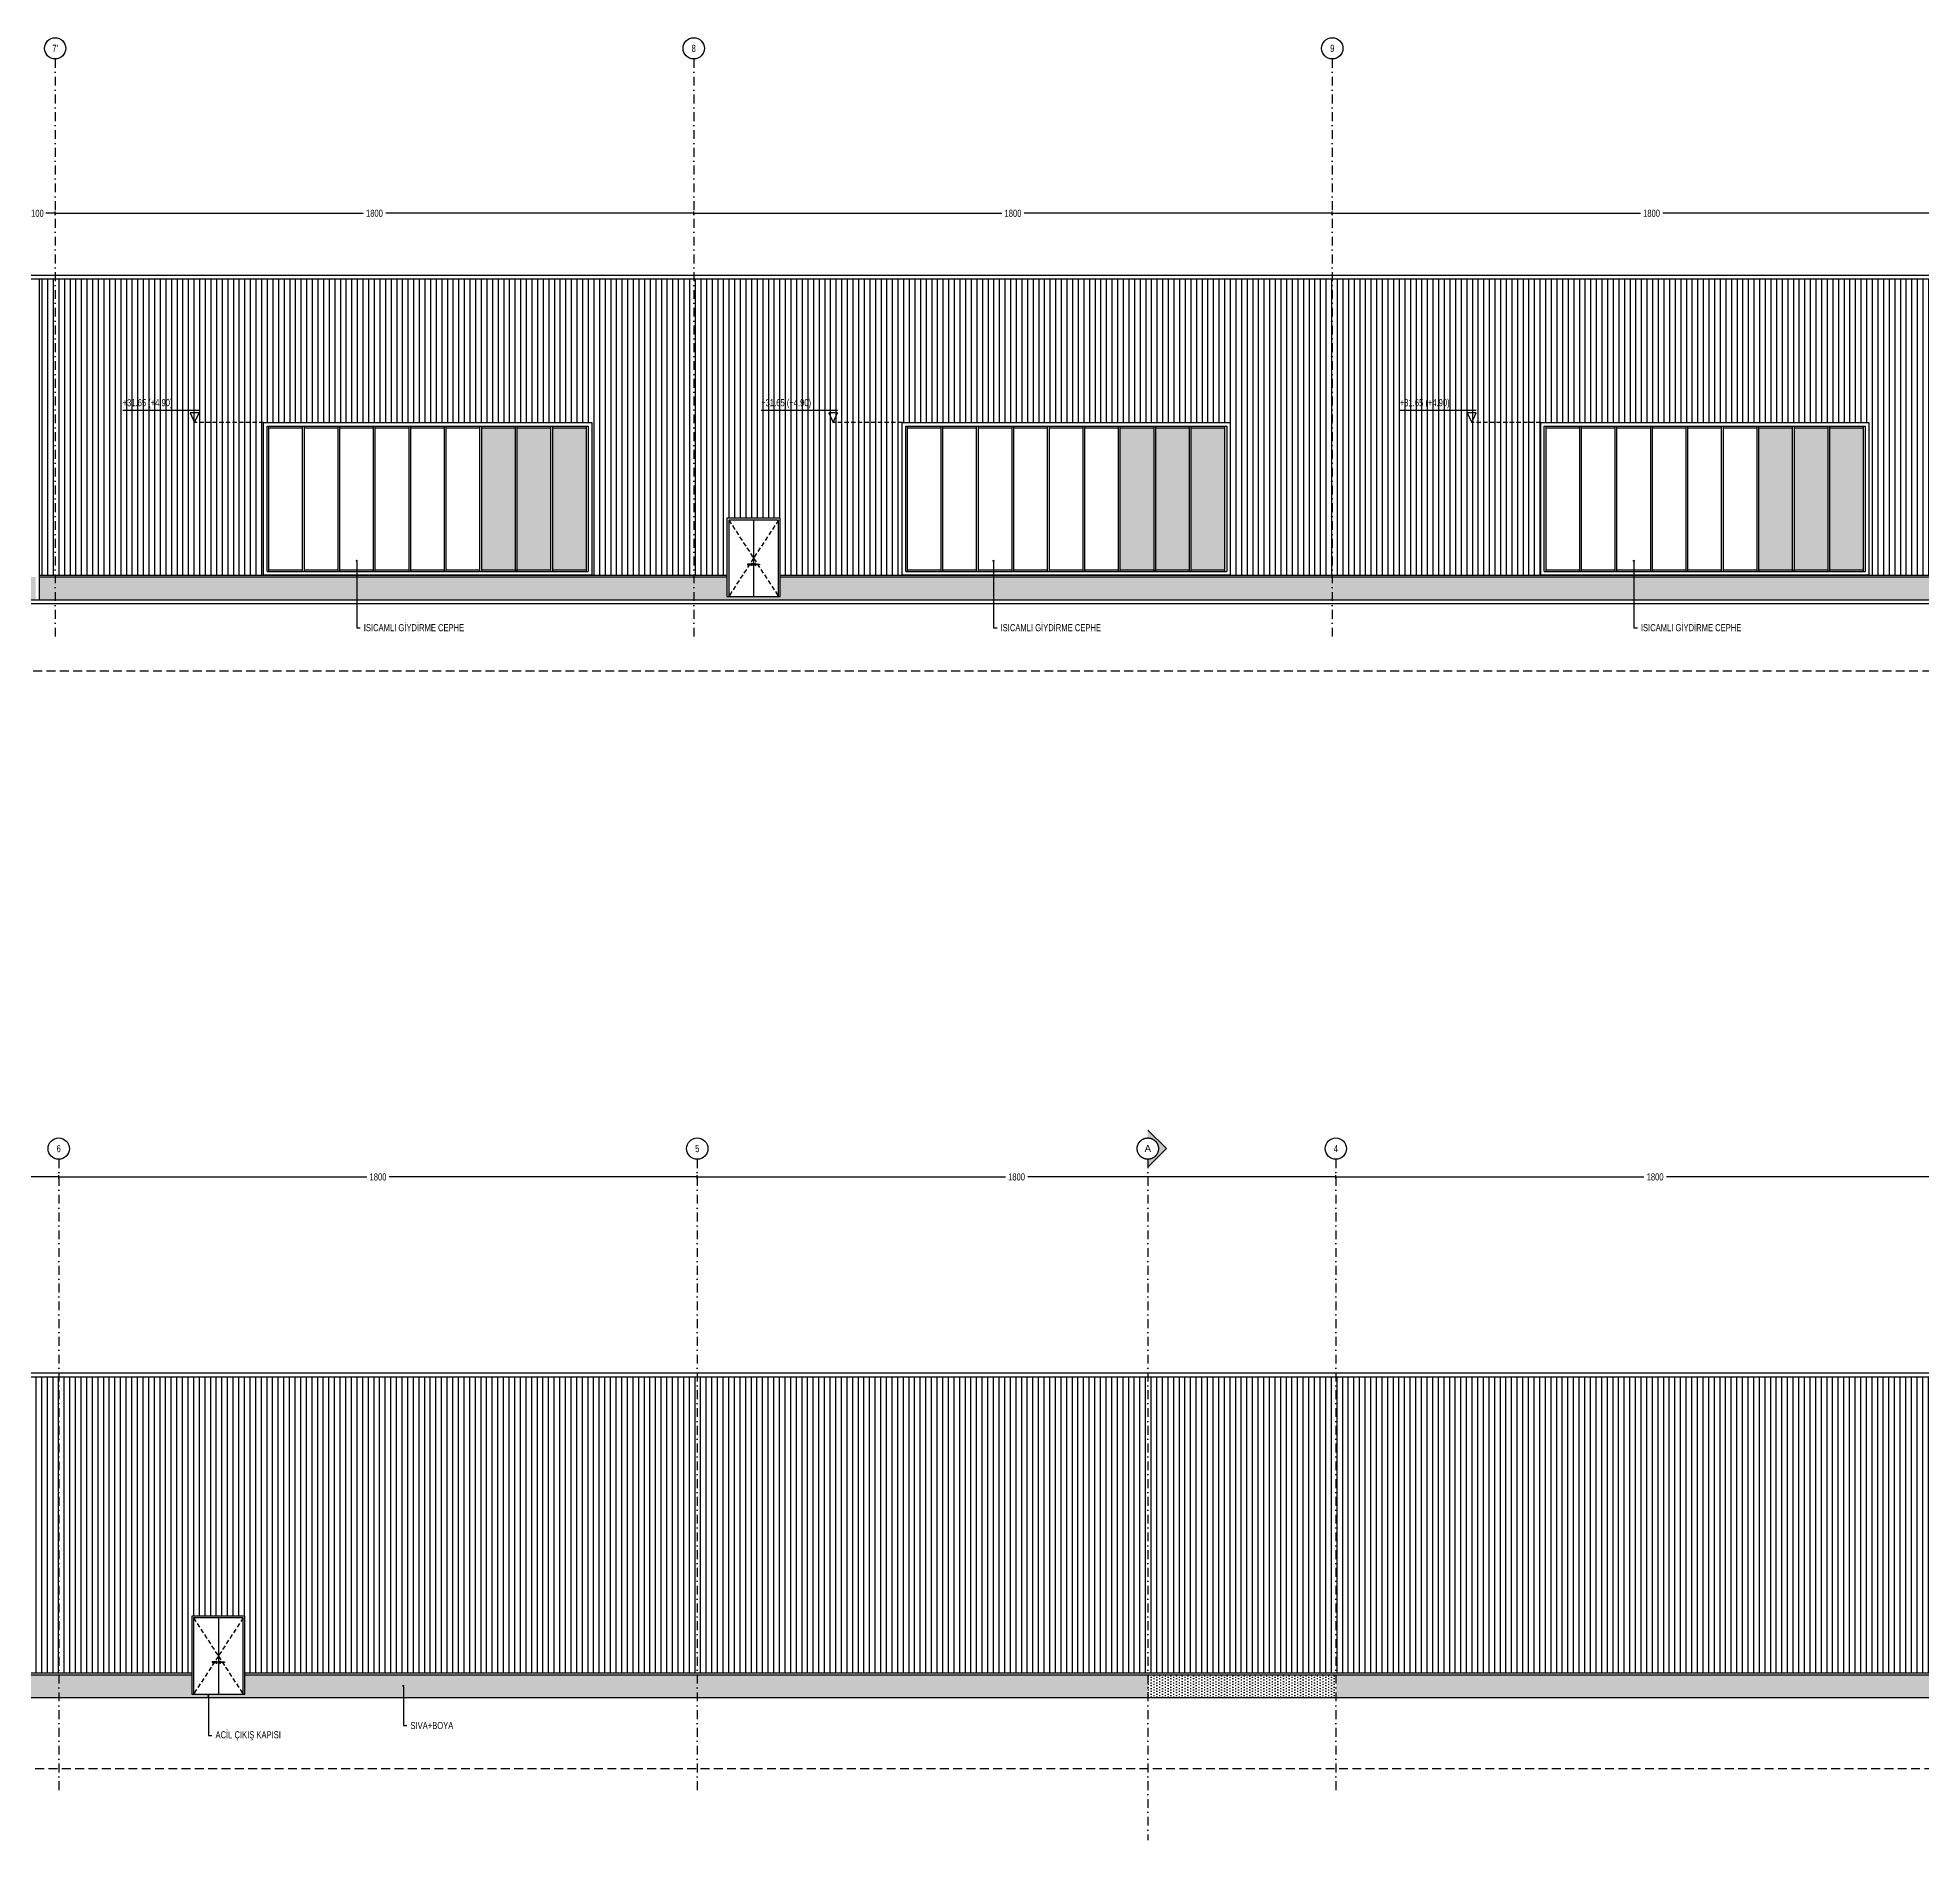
# Model space of a CAD drawing. Header units: centimetres. Extents: x 77182 to 116086, y 20619 to 33555.
# Drawn here: x 99028 to 104340, y 28473 to 33555 of the extents above; entities that cross this region are included whole.
import ezdxf
from ezdxf import colors
from ezdxf.entities.mleader import LeaderData, LeaderLine
from ezdxf.enums import TextEntityAlignment as Align
from ezdxf.math import Vec2, Vec3

# ---------------------------------------------------------------- set-up
doc = ezdxf.new("R2010")
doc.units = ezdxf.units.CM
doc.header["$LTSCALE"] = 100
doc.linetypes.add('DASHDOT2', pattern=[0.5, 0.25, -0.125, 0, -0.125])
doc.linetypes.add('HIDDEN2', pattern=[0.1875, 0.125, -0.0625])
for name, color, linetype in [('A-ANNO-DIMS', 187, 'Continuous'), ('A-ANNO-GRID', 155, 'DASHDOT2'), ('A-ELEV-01', 255, 'Continuous'), ('A-ELEV-03', 251, 'Continuous'), ('A-ELEV-04', 250, 'Continuous'), ('A-HATCH', 253, 'Continuous'), ('A-WALL-HTCH', 8, 'Continuous'), ('L-TOPO', 49, 'Continuous'), ('S-CONC', 5, 'Continuous')]:
    doc.layers.add(name, color=color, linetype=linetype)
doc.styles.add('Arial Normal', font='arial.ttf')
doc.styles.add('Fields_100', font='act_simplex.shx', dxfattribs={"width": 0.8, "height": 20})
doc.dimstyles.new('FIELDS_100', dxfattribs={"dimscale": 0, "dimtxt": 20, "dimasz": 5, "dimexe": 5, "dimexo": 5, "dimgap": 5, "dimtad": 0, "dimdec": 0, "dimzin": 0, "dimdsep": 46, "dimtxsty": 'Fields_100', "dimblk": 'DOT', "dimcen": 0.09, "dimclrt": 50, "dimadec": 0, "dimazin": 0, "dimtfac": 1, "dimtdec": 0, "dimtix": 1, "dimtofl": 0, "dimtmove": 1, "dimatfit": 3, "dimfxl": 5, "dimfxlon": 1, "dimtolj": 1, "dimtzin": 0, "dimarcsym": 0})
pattern_1 = [(0, (86442.1464, 96877.8117), (0, 2.74963066), [1.5875, -3.175]), (120, (86442.1464, 96877.8117), (-2.38125, -1.37481533), [1.5875, -3.175]), (60, (86443.734, 96877.8117), (-2.38125, 1.37481533), [1.5875, -3.175])]
pattern_2 = [(0, (88242.1464, 96877.8117), (0, 2.74963066), [1.5875, -3.175]), (120, (88242.1464, 96877.8117), (-2.38125, -1.37481533), [1.5875, -3.175]), (60, (88243.734, 96877.8117), (-2.38125, 1.37481533), [1.5875, -3.175])]
pattern_3 = [(0, (90042.1464, 96877.8117), (0, 2.74963066), [1.5875, -3.175]), (120, (90042.1464, 96877.8117), (-2.38125, -1.37481533), [1.5875, -3.175]), (60, (90043.734, 96877.8117), (-2.38125, 1.37481533), [1.5875, -3.175])]
pattern_4 = [(90, (183780.2214, 93782.8104), (-7.9375, 3.96875), [0, -7.9375])]

# ---------------------------------------------------------------- blocks, each defined once
blk = doc.blocks.new('_Dot')
at = {"color": 0, "linetype": 'ByBlock', "lineweight": -2}
blk.add_line((-0.5, 0), (-1, 0), dxfattribs=at)
at = {"color": 0, "linetype": 'ByBlock', "const_width": 0.5}
blk.add_lwpolyline([(-0.25, 0, 1), (0.25, 0, 1)], format="xyb", close=True, dxfattribs=at)
blk = doc.blocks.new('*D69')
at = {"layer": 'A-ANNO-DIMS', "color": 0, "lineweight": -2, "transparency": 16777216}
for p, q in [((99077.3, 33055.2), (99077.3, 33065.2)), ((99082.3, 33060.2), (99945.7, 33060.2)), ((100872.3, 33060.2), (100009, 33060.2)), ((100877.3, 33055.2), (100877.3, 33065.2))]:
    blk.add_line(p, q, dxfattribs=at)
at = {"layer": 'DEFPOINTS', "color": 0, "transparency": 16777216}
for p in [(100877.3, 33060.2), (99077.3, 32901.2), (100877.3, 32901.2)]:
    blk.add_point(p, dxfattribs=at)
at = {"layer": 'A-ANNO-DIMS', "color": 0, "lineweight": -2, "transparency": 16777216, "xscale": 5, "yscale": 5, "zscale": 5, "rotation": 180}
blk.add_blockref('_Dot', (99077.3, 33060.2), dxfattribs=at)
at = {"layer": 'A-ANNO-DIMS', "color": 0, "lineweight": -2, "transparency": 16777216, "xscale": 5, "yscale": 5, "zscale": 5}
blk.add_blockref('_Dot', (100877.3, 33060.2), dxfattribs=at)
at = {"layer": 'A-ANNO-DIMS', "color": 50, "transparency": 16777216, "insert": (99977.3, 33060.2), "char_height": 20, "attachment_point": 5, "style": 'Fields_100'}
blk.add_mtext('\\A1;1800', dxfattribs=at)
blk = doc.blocks.new('*D70')
at = {"layer": 'A-ANNO-DIMS', "color": 0, "lineweight": -2, "transparency": 16777216}
for p, q in [((100877.3, 33055.2), (100877.3, 33065.2)), ((100882.3, 33060.2), (101745.7, 33060.2)), ((102672.3, 33060.2), (101809, 33060.2)), ((102677.3, 33055.2), (102677.3, 33065.2))]:
    blk.add_line(p, q, dxfattribs=at)
at = {"layer": 'DEFPOINTS', "color": 0, "transparency": 16777216}
for p in [(102677.3, 33060.2), (100877.3, 32901.2), (102677.3, 32901.2)]:
    blk.add_point(p, dxfattribs=at)
at = {"layer": 'A-ANNO-DIMS', "color": 0, "lineweight": -2, "transparency": 16777216, "xscale": 5, "yscale": 5, "zscale": 5, "rotation": 180}
blk.add_blockref('_Dot', (100877.3, 33060.2), dxfattribs=at)
at = {"layer": 'A-ANNO-DIMS', "color": 0, "lineweight": -2, "transparency": 16777216, "xscale": 5, "yscale": 5, "zscale": 5}
blk.add_blockref('_Dot', (102677.3, 33060.2), dxfattribs=at)
at = {"layer": 'A-ANNO-DIMS', "color": 50, "transparency": 16777216, "insert": (101777.3, 33060.2), "char_height": 20, "attachment_point": 5, "style": 'Fields_100'}
blk.add_mtext('\\A1;1800', dxfattribs=at)
blk = doc.blocks.new('*D71')
at = {"layer": 'A-ANNO-DIMS', "color": 0, "lineweight": -2, "transparency": 16777216}
for p, q in [((102677.3, 33055.2), (102677.3, 33065.2)), ((102682.3, 33060.2), (103545.7, 33060.2)), ((104472.3, 33060.2), (103609, 33060.2)), ((104477.3, 33055.2), (104477.3, 33065.2))]:
    blk.add_line(p, q, dxfattribs=at)
at = {"layer": 'DEFPOINTS', "color": 0, "transparency": 16777216}
for p in [(104477.3, 33060.2), (102677.3, 32901.2), (104477.3, 32901.2)]:
    blk.add_point(p, dxfattribs=at)
at = {"layer": 'A-ANNO-DIMS', "color": 0, "lineweight": -2, "transparency": 16777216, "xscale": 5, "yscale": 5, "zscale": 5, "rotation": 180}
blk.add_blockref('_Dot', (102677.3, 33060.2), dxfattribs=at)
at = {"layer": 'A-ANNO-DIMS', "color": 0, "lineweight": -2, "transparency": 16777216, "xscale": 5, "yscale": 5, "zscale": 5}
blk.add_blockref('_Dot', (104477.3, 33060.2), dxfattribs=at)
at = {"layer": 'A-ANNO-DIMS', "color": 50, "transparency": 16777216, "insert": (103577.3, 33060.2), "char_height": 20, "attachment_point": 5, "style": 'Fields_100'}
blk.add_mtext('\\A1;1800', dxfattribs=at)
blk = doc.blocks.new('*D74')
at = {"layer": 'A-ANNO-DIMS', "color": 0, "lineweight": -2, "transparency": 16777216}
for p, q in [((98977.3, 33055.2), (98977.3, 33065.2)), ((98982.3, 33060.2), (99003.3, 33060.2)), ((99072.3, 33060.2), (99051.4, 33060.2)), ((99077.3, 33055.2), (99077.3, 33065.2))]:
    blk.add_line(p, q, dxfattribs=at)
at = {"layer": 'DEFPOINTS', "color": 0, "transparency": 16777216}
for p in [(99077.3, 33060.2), (98977.3, 32901.2), (99077.3, 32901.2)]:
    blk.add_point(p, dxfattribs=at)
at = {"layer": 'A-ANNO-DIMS', "color": 0, "lineweight": -2, "transparency": 16777216, "xscale": 5, "yscale": 5, "zscale": 5, "rotation": 180}
blk.add_blockref('_Dot', (98977.3, 33060.2), dxfattribs=at)
at = {"layer": 'A-ANNO-DIMS', "color": 0, "lineweight": -2, "transparency": 16777216, "xscale": 5, "yscale": 5, "zscale": 5}
blk.add_blockref('_Dot', (99077.3, 33060.2), dxfattribs=at)
at = {"layer": 'A-ANNO-DIMS', "color": 50, "transparency": 16777216, "insert": (99027.3, 33060.2), "char_height": 20, "attachment_point": 5, "style": 'Fields_100'}
blk.add_mtext('\\A1;100', dxfattribs=at)
blk = doc.blocks.new('*D56')
at = {"layer": 'A-ANNO-DIMS', "color": 0, "lineweight": -2, "transparency": 16777216}
for p, q in [((102687.3, 30338.5), (102687.3, 30348.5)), ((102692.3, 30343.5), (103555.7, 30343.5)), ((104482.3, 30343.5), (103619, 30343.5)), ((104487.3, 30338.5), (104487.3, 30348.5))]:
    blk.add_line(p, q, dxfattribs=at)
at = {"layer": 'DEFPOINTS', "color": 0, "transparency": 16777216}
for p in [(102687.3, 30343.5), (102687.3, 29498.5), (104487.3, 29498.5)]:
    blk.add_point(p, dxfattribs=at)
at = {"layer": 'A-ANNO-DIMS', "color": 0, "lineweight": -2, "transparency": 16777216, "xscale": 5, "yscale": 5, "zscale": 5, "rotation": 180}
blk.add_blockref('_Dot', (102687.3, 30343.5), dxfattribs=at)
at = {"layer": 'A-ANNO-DIMS', "color": 0, "lineweight": -2, "transparency": 16777216, "xscale": 5, "yscale": 5, "zscale": 5}
blk.add_blockref('_Dot', (104487.3, 30343.5), dxfattribs=at)
at = {"layer": 'A-ANNO-DIMS', "color": 50, "transparency": 16777216, "insert": (103587.3, 30343.5), "char_height": 20, "attachment_point": 5, "style": 'Fields_100'}
blk.add_mtext('\\A1;1800', dxfattribs=at)
blk = doc.blocks.new('*D57')
at = {"layer": 'A-ANNO-DIMS', "color": 0, "lineweight": -2, "transparency": 16777216}
for p, q in [((100887.3, 30338.5), (100887.3, 30348.5)), ((100892.3, 30343.5), (101755.7, 30343.5)), ((102682.3, 30343.5), (101819, 30343.5)), ((102687.3, 30338.5), (102687.3, 30348.5))]:
    blk.add_line(p, q, dxfattribs=at)
at = {"layer": 'DEFPOINTS', "color": 0, "transparency": 16777216}
for p in [(100887.3, 30343.5), (100887.3, 29498.5), (102687.3, 29498.5)]:
    blk.add_point(p, dxfattribs=at)
at = {"layer": 'A-ANNO-DIMS', "color": 0, "lineweight": -2, "transparency": 16777216, "xscale": 5, "yscale": 5, "zscale": 5, "rotation": 180}
blk.add_blockref('_Dot', (100887.3, 30343.5), dxfattribs=at)
at = {"layer": 'A-ANNO-DIMS', "color": 0, "lineweight": -2, "transparency": 16777216, "xscale": 5, "yscale": 5, "zscale": 5}
blk.add_blockref('_Dot', (102687.3, 30343.5), dxfattribs=at)
at = {"layer": 'A-ANNO-DIMS', "color": 50, "transparency": 16777216, "insert": (101787.3, 30343.5), "char_height": 20, "attachment_point": 5, "style": 'Fields_100'}
blk.add_mtext('\\A1;1800', dxfattribs=at)
blk = doc.blocks.new('*D58')
at = {"layer": 'A-ANNO-DIMS', "color": 0, "lineweight": -2, "transparency": 16777216}
for p, q in [((99087.3, 30338.5), (99087.3, 30348.5)), ((99092.3, 30343.5), (99955.7, 30343.5)), ((100882.3, 30343.5), (100019, 30343.5)), ((100887.3, 30338.5), (100887.3, 30348.5))]:
    blk.add_line(p, q, dxfattribs=at)
at = {"layer": 'DEFPOINTS', "color": 0, "transparency": 16777216}
for p in [(99087.3, 30343.5), (99087.3, 29498.5), (100887.3, 29498.5)]:
    blk.add_point(p, dxfattribs=at)
at = {"layer": 'A-ANNO-DIMS', "color": 0, "lineweight": -2, "transparency": 16777216, "xscale": 5, "yscale": 5, "zscale": 5, "rotation": 180}
blk.add_blockref('_Dot', (99087.3, 30343.5), dxfattribs=at)
at = {"layer": 'A-ANNO-DIMS', "color": 0, "lineweight": -2, "transparency": 16777216, "xscale": 5, "yscale": 5, "zscale": 5}
blk.add_blockref('_Dot', (100887.3, 30343.5), dxfattribs=at)
at = {"layer": 'A-ANNO-DIMS', "color": 50, "transparency": 16777216, "insert": (99987.3, 30343.5), "char_height": 20, "attachment_point": 5, "style": 'Fields_100'}
blk.add_mtext('\\A1;1800', dxfattribs=at)
blk = doc.blocks.new('*D59')
at = {"layer": 'A-ANNO-DIMS', "color": 0, "lineweight": -2, "transparency": 16777216}
for p, q in [((97387.3, 30338.5), (97387.3, 30348.5)), ((97392.3, 30343.5), (98205.7, 30343.5)), ((99082.3, 30343.5), (98269, 30343.5)), ((99087.3, 30338.5), (99087.3, 30348.5))]:
    blk.add_line(p, q, dxfattribs=at)
at = {"layer": 'DEFPOINTS', "color": 0, "transparency": 16777216}
for p in [(97387.3, 30343.5), (97387.3, 29498.5), (99087.3, 29498.5)]:
    blk.add_point(p, dxfattribs=at)
at = {"layer": 'A-ANNO-DIMS', "color": 0, "lineweight": -2, "transparency": 16777216, "xscale": 5, "yscale": 5, "zscale": 5, "rotation": 180}
blk.add_blockref('_Dot', (97387.3, 30343.5), dxfattribs=at)
at = {"layer": 'A-ANNO-DIMS', "color": 0, "lineweight": -2, "transparency": 16777216, "xscale": 5, "yscale": 5, "zscale": 5}
blk.add_blockref('_Dot', (99087.3, 30343.5), dxfattribs=at)
at = {"layer": 'A-ANNO-DIMS', "color": 50, "transparency": 16777216, "insert": (98237.3, 30343.5), "char_height": 20, "attachment_point": 5, "style": 'Fields_100'}
blk.add_mtext('\\A1;1700', dxfattribs=at)

msp = doc.modelspace()

# ---------------------------------------------------------------- hatches: boundary and pattern name
at = {"layer": 'A-ANNO-GRID', "linetype": 'Continuous', "ltscale": 10}
msp.add_hatch(color=256, dxfattribs=at).paths.add_polyline_path([(102209.6, 30423.5), (102157.3, 30475.8), (102157.3, 30453.5), (102158.4, 30453.5), (102159.4, 30453.4), (102160.4, 30453.3), (102161.5, 30453.2), (102162.5, 30453.1), (102163.5, 30452.9), (102164.5, 30452.6), (102165.5, 30452.4), (102166.5, 30452.1), (102167.5, 30451.7), (102168.5, 30451.4), (102169.4, 30451), (102170.3, 30450.5), (102171.3, 30450.1), (102172.2, 30449.6), (102173.1, 30449), (102173.9, 30448.5), (102174.8, 30447.9), (102175.6, 30447.3), (102176.4, 30446.6), (102177.2, 30446), (102178, 30445.3), (102178.7, 30444.5), (102179.4, 30443.8), (102180.1, 30443), (102180.8, 30442.2), (102181.4, 30441.4), (102182, 30440.5), (102182.6, 30439.7), (102183.1, 30438.8), (102183.7, 30437.9), (102184.1, 30437), (102184.6, 30436), (102185, 30435.1), (102185.4, 30434.1), (102185.7, 30433.2), (102186.1, 30432.2), (102186.3, 30431.2), (102186.6, 30430.2), (102186.8, 30429.2), (102187, 30428.1), (102187.1, 30427.1), (102187.2, 30426.1), (102187.3, 30425), (102187.3, 30424), (102187.3, 30423), (102187.3, 30421.9), (102187.2, 30420.9), (102187.1, 30419.9), (102187, 30418.9), (102186.8, 30417.8), (102186.6, 30416.8), (102186.3, 30415.8), (102186.1, 30414.8), (102185.7, 30413.8), (102185.4, 30412.9), (102185, 30411.9), (102184.6, 30410.9), (102184.1, 30410), (102183.7, 30409.1), (102183.1, 30408.2), (102182.6, 30407.3), (102182, 30406.5), (102181.4, 30405.6), (102180.8, 30404.8), (102180.1, 30404), (102179.4, 30403.2), (102178.7, 30402.5), (102178, 30401.7), (102177.2, 30401), (102176.4, 30400.4), (102175.6, 30399.7), (102174.8, 30399.1), (102173.9, 30398.5), (102173.1, 30398), (102172.2, 30397.4), (102171.3, 30396.9), (102170.3, 30396.5), (102169.4, 30396), (102168.5, 30395.6), (102167.5, 30395.3), (102166.5, 30394.9), (102165.5, 30394.6), (102164.5, 30394.4), (102163.5, 30394.1), (102162.5, 30393.9), (102161.5, 30393.8), (102160.4, 30393.7), (102159.4, 30393.6), (102158.4, 30393.5), (102157.3, 30393.5), (102157.3, 30371.2)], flags=0)
at = {"layer": 'A-HATCH'}
h = msp.add_hatch(dxfattribs=at)
h.set_pattern_fill('LINE', color=256, scale=5, angle=90)
h.set_pattern_definition([(90, (84642.146, 96877.812), (-15.875, 1e-15), [])])
h.paths.add_polyline_path([(108112.3, 32875.4), (99032.3, 32875.4), (99032.3, 32040.4), (99664.8, 32040.4), (99664.8, 32470.4), (100589.8, 32470.4), (100589.8, 32040.4), (100971.1, 32040.4), (100971.1, 32200.4), (101121.1, 32200.4), (101121.1, 32040.4), (101464.8, 32040.4), (101464.8, 32470.4), (102389.8, 32470.4), (102389.8, 32040.4), (103264.8, 32040.4), (103264.8, 32470.4), (104189.8, 32470.4), (104189.8, 32040.4), (105064.8, 32040.4), (105064.8, 32470.4), (105989.8, 32470.4), (105989.8, 32040.4), (106864.8, 32040.4), (106864.8, 32470.4), (107789.8, 32470.4), (107789.8, 32040.4), (108112.3, 32040.4)])
h = msp.add_hatch(dxfattribs=at)
h.set_pattern_fill('DOTS', color=256, scale=5, angle=90)
h.set_pattern_definition([(90, (84642.146, 96877.812), (-7.9375, 3.96875), [0, -7.9375])])
h.paths.add_polyline_path([(99022.3, 32035.4), (97284.8, 32035.4), (97284.8, 31980.4), (97284.8, 31970.4), (99022.3, 31970.4)])
h.paths.add_polyline_path([(100971.1, 32035.4), (99032.3, 32035.4), (99032.3, 31970.4), (108127.3, 31970.4), (108127.3, 32035.4), (101121.1, 32035.4), (101121.1, 31980.4), (100971.1, 31980.4)])
h = msp.add_hatch(dxfattribs=at)
h.set_pattern_fill('LINE', color=256, scale=5, angle=90)
h.set_pattern_definition([(90, (183780.221, 93782.81), (-15.875, 1e-15), [])])
h.paths.add_polyline_path([(106332.3, 28945.4), (106332.3, 29780.4), (97342.3, 29780.4), (97342.3, 28945.4), (99462.3, 28945.4), (99462.3, 29105.4), (99612.3, 29105.4), (99612.3, 28945.4), (105162.3, 28945.4), (105162.3, 29105.4), (105312.3, 29105.4), (105312.3, 28945.4)])
h.paths.add_polyline_path([(106347.3, 29780.4), (106347.3, 28945.4), (107337.3, 28945.4), (107337.3, 29105.4), (107487.3, 29105.4), (107487.3, 28945.4), (108117.3, 28945.4), (108117.3, 29780.4)])
h.paths.add_polyline_path([(93082.3, 29490.4), (93082.3, 28945.4), (95862.3, 28945.4), (95862.3, 29105.4), (96012.3, 29105.4), (96012.3, 28945.4), (97332.3, 28945.4), (97332.3, 29780.4), (88252.3, 29780.4), (88252.3, 28945.4), (92112.3, 28945.4), (92112.3, 29105.4), (92262.3, 29105.4), (92262.3, 28945.4), (92492.3, 28945.4), (92492.3, 29490.4)])
h = msp.add_hatch(dxfattribs=at)
h.set_pattern_fill('DOTS', color=256, scale=5, angle=90)
h.set_pattern_definition(pattern_4)
h.paths.add_polyline_path([(99087.3, 28940.4), (97387.3, 28940.4), (97387.3, 28875.4), (98533.2, 28875.4), (98520.7, 28892.9), (98545.7, 28892.9), (98533.2, 28875.4), (99087.3, 28875.4)])
h = msp.add_hatch(dxfattribs=at)
h.set_pattern_fill('DOTS', color=256, scale=5, angle=90)
h.set_pattern_definition(pattern_4)
h.paths.add_polyline_path([(99462.3, 28940.4), (99087.3, 28940.4), (99087.3, 28875.4), (100887.3, 28875.4), (100887.3, 28940.4), (99612.3, 28940.4), (99612.3, 28885.4), (99462.3, 28885.4)])
h = msp.add_hatch(dxfattribs=at)
h.set_pattern_fill('DOTS', color=256, scale=5, angle=90)
h.set_pattern_definition(pattern_4)
h.paths.add_polyline_path([(102157.3, 28940.4), (100887.3, 28940.4), (100887.3, 28875.4), (102157.3, 28875.4)])
h = msp.add_hatch(dxfattribs=at)
h.set_pattern_fill('DOTS', color=256, scale=5, angle=90)
h.set_pattern_definition(pattern_4)
h.paths.add_polyline_path([(102687.3, 28940.4), (102157.3, 28940.4), (102157.3, 28875.4), (102687.3, 28875.4)])
h = msp.add_hatch(dxfattribs=at)
h.set_pattern_fill('DOTS', color=256, scale=5, angle=90)
h.set_pattern_definition(pattern_4)
h.paths.add_polyline_path([(104487.3, 28940.4), (102687.3, 28940.4), (102687.3, 28875.4), (104487.3, 28875.4)])
at = {"layer": 'A-WALL-HTCH'}
h = msp.add_hatch(dxfattribs=at)
h.set_pattern_fill('HEX', color=256, scale=0.5)
h.set_pattern_definition(pattern_1)
h.paths.add_polyline_path([(100374.8, 32455.4), (100279.8, 32455.4), (100279.8, 32055.4), (100374.8, 32055.4)])
h = msp.add_hatch(dxfattribs=at)
h.set_pattern_fill('HEX', color=256, scale=0.5)
h.set_pattern_definition(pattern_1)
h.paths.add_polyline_path([(100474.8, 32455.4), (100379.8, 32455.4), (100379.8, 32055.4), (100474.8, 32055.4)])
h.paths.add_polyline_path([(100574.8, 32455.4), (100479.8, 32455.4), (100479.8, 32055.4), (100574.8, 32055.4)])
h = msp.add_hatch(dxfattribs=at)
h.set_pattern_fill('HEX', color=256, scale=0.5)
h.set_pattern_definition(pattern_2)
h.paths.add_polyline_path([(102174.8, 32455.4), (102079.8, 32455.4), (102079.8, 32055.4), (102174.8, 32055.4)])
h = msp.add_hatch(dxfattribs=at)
h.set_pattern_fill('HEX', color=256, scale=0.5)
h.set_pattern_definition(pattern_2)
h.paths.add_polyline_path([(102274.8, 32455.4), (102179.8, 32455.4), (102179.8, 32055.4), (102274.8, 32055.4)])
h.paths.add_polyline_path([(102374.8, 32455.4), (102279.8, 32455.4), (102279.8, 32055.4), (102374.8, 32055.4)])
h = msp.add_hatch(dxfattribs=at)
h.set_pattern_fill('HEX', color=256, scale=0.5)
h.set_pattern_definition(pattern_3)
h.paths.add_polyline_path([(103974.8, 32455.4), (103879.8, 32455.4), (103879.8, 32055.4), (103974.8, 32055.4)])
h = msp.add_hatch(dxfattribs=at)
h.set_pattern_fill('HEX', color=256, scale=0.5)
h.set_pattern_definition(pattern_3)
h.paths.add_polyline_path([(104074.8, 32455.4), (103979.8, 32455.4), (103979.8, 32055.4), (104074.8, 32055.4)])
h.paths.add_polyline_path([(104174.8, 32455.4), (104079.8, 32455.4), (104079.8, 32055.4), (104174.8, 32055.4)])

# ---------------------------------------------------------------- linework, layer by layer
at = {"layer": 'A-ANNO-DIMS', "linetype": 'HIDDEN2'}
for p, q in [((99664.8, 32470.4), (99470.3, 32470.4)), ((101464.8, 32470.4), (101270.3, 32470.4)), ((103264.8, 32470.4), (103070.3, 32470.4))]:
    msp.add_line(p, q, dxfattribs=at)
at = {"layer": 'A-ANNO-DIMS'}
msp.add_lwpolyline([(99267.7, 32505.4), (99482.8, 32505.4)], dxfattribs=at)
msp.add_lwpolyline([(99470.3, 32470.4), (99482.8, 32497.9), (99457.8, 32497.9)], close=True, dxfattribs=at)
at = {"layer": 'A-ANNO-DIMS', "elevation": 0}
for points in [[(101067.7, 32505.4), (101282.8, 32505.4)], [(102867.7, 32505.4), (103082.8, 32505.4)]]:
    msp.add_lwpolyline(points, dxfattribs=at)
for points in [[(101270.3, 32470.4), (101282.8, 32497.9), (101257.8, 32497.9)], [(103070.3, 32470.4), (103082.8, 32497.9), (103057.8, 32497.9)]]:
    msp.add_lwpolyline(points, close=True, dxfattribs=at)
at = {"layer": 'A-ANNO-GRID'}
for p, q in [((99077.3, 33495.3), (99077.3, 31860.4)), ((100877.3, 33495.3), (100877.3, 31860.4)), ((102677.3, 33495.3), (102677.3, 31860.4))]:
    msp.add_line(p, q, dxfattribs=at)
at = {"layer": 'A-ANNO-GRID', "linetype": 'Continuous', "ltscale": 10}
msp.add_lwpolyline([(102127.3, 30423.5), (102127.3, 30424.2), (102127.4, 30424.8), (102127.4, 30425.5), (102127.5, 30426.2), (102127.5, 30426.9), (102127.6, 30427.6), (102127.7, 30428.3), (102127.8, 30429), (102128, 30429.7), (102128.1, 30430.4), (102128.3, 30431.1), (102128.5, 30431.8), (102128.7, 30432.5), (102128.9, 30433.1), (102129.2, 30433.8), (102129.4, 30434.5), (102129.7, 30435.2), (102130, 30435.9), (102130.3, 30436.6), (102130.7, 30437.3), (102131, 30437.9), (102131.4, 30438.6), (102131.8, 30439.3), (102132.2, 30439.9), (102132.7, 30440.6), (102133.1, 30441.2), (102133.6, 30441.8), (102134, 30442.4), (102134.5, 30443), (102135.1, 30443.6), (102135.6, 30444.2), (102136.1, 30444.7), (102136.7, 30445.3), (102137.2, 30445.8), (102137.8, 30446.3), (102138.4, 30446.8), (102139, 30447.3), (102139.6, 30447.7), (102140.3, 30448.2), (102140.9, 30448.6), (102141.6, 30449), (102142.2, 30449.4), (102142.9, 30449.8), (102143.6, 30450.1), (102144.2, 30450.5), (102144.9, 30450.8), (102145.6, 30451.1), (102146.3, 30451.4), (102147, 30451.7), (102147.7, 30451.9), (102148.4, 30452.1), (102149.1, 30452.3), (102149.8, 30452.5), (102150.5, 30452.7), (102151.2, 30452.9), (102151.9, 30453), (102152.6, 30453.1), (102153.3, 30453.2), (102154, 30453.3), (102154.6, 30453.4), (102155.3, 30453.4), (102156, 30453.5), (102156.7, 30453.5), (102157.3, 30453.5), (102158, 30453.5), (102158.7, 30453.5), (102159.3, 30453.4), (102160, 30453.4), (102160.7, 30453.3), (102161.4, 30453.2), (102162.1, 30453.1), (102162.8, 30453), (102163.5, 30452.9), (102164.2, 30452.7), (102164.9, 30452.5), (102165.6, 30452.3), (102166.3, 30452.1), (102167, 30451.9), (102167.7, 30451.7), (102168.4, 30451.4), (102169.1, 30451.1), (102169.8, 30450.8), (102170.4, 30450.5), (102171.1, 30450.1), (102171.8, 30449.8), (102172.4, 30449.4), (102173.1, 30449), (102173.7, 30448.6), (102174.4, 30448.2), (102175, 30447.7), (102175.6, 30447.3), (102176.2, 30446.8), (102176.8, 30446.3), (102177.4, 30445.8), (102178, 30445.3), (102178.5, 30444.7), (102179.1, 30444.2), (102179.6, 30443.6), (102180.1, 30443), (102180.6, 30442.4), (102181.1, 30441.8), (102181.6, 30441.2), (102182, 30440.6), (102182.4, 30439.9), (102182.9, 30439.3), (102183.2, 30438.6), (102183.6, 30437.9), (102184, 30437.3), (102184.3, 30436.6), (102184.6, 30435.9), (102184.9, 30435.2), (102185.2, 30434.5), (102185.5, 30433.8), (102185.7, 30433.1), (102186, 30432.5), (102186.2, 30431.8), (102186.4, 30431.1), (102186.5, 30430.4), (102186.7, 30429.7), (102186.8, 30429), (102187, 30428.3), (102187.1, 30427.6), (102187.1, 30426.9), (102187.2, 30426.2), (102187.3, 30425.5), (102187.3, 30424.8), (102187.3, 30424.2), (102187.3, 30423.5), (102187.3, 30422.8), (102187.3, 30422.2), (102187.3, 30421.5), (102187.2, 30420.8), (102187.1, 30420.1), (102187.1, 30419.4), (102187, 30418.7), (102186.8, 30418), (102186.7, 30417.3), (102186.5, 30416.6), (102186.4, 30415.9), (102186.2, 30415.2), (102186, 30414.5), (102185.7, 30413.8), (102185.5, 30413.1), (102185.2, 30412.5), (102184.9, 30411.8), (102184.6, 30411.1), (102184.3, 30410.4), (102184, 30409.7), (102183.6, 30409), (102183.2, 30408.4), (102182.9, 30407.7), (102182.4, 30407.1), (102182, 30406.4), (102181.6, 30405.8), (102181.1, 30405.2), (102180.6, 30404.6), (102180.1, 30404), (102179.6, 30403.4), (102179.1, 30402.8), (102178.5, 30402.3), (102178, 30401.7), (102177.4, 30401.2), (102176.8, 30400.7), (102176.2, 30400.2), (102175.6, 30399.7), (102175, 30399.3), (102174.4, 30398.8), (102173.7, 30398.4), (102173.1, 30398), (102172.4, 30397.6), (102171.8, 30397.2), (102171.1, 30396.8), (102170.4, 30396.5), (102169.8, 30396.2), (102169.1, 30395.9), (102168.4, 30395.6), (102167.7, 30395.3), (102167, 30395.1), (102166.3, 30394.9), (102165.6, 30394.7), (102164.9, 30394.5), (102164.2, 30394.3), (102163.5, 30394.1), (102162.8, 30394), (102162.1, 30393.9), (102161.4, 30393.8), (102160.7, 30393.7), (102160, 30393.6), (102159.3, 30393.6), (102158.7, 30393.5), (102158, 30393.5), (102157.3, 30393.5), (102156.7, 30393.5), (102156, 30393.5), (102155.3, 30393.6), (102154.6, 30393.6), (102154, 30393.7), (102153.3, 30393.8), (102152.6, 30393.9), (102151.9, 30394), (102151.2, 30394.1), (102150.5, 30394.3), (102149.8, 30394.5), (102149.1, 30394.7), (102148.4, 30394.9), (102147.7, 30395.1), (102147, 30395.3), (102146.3, 30395.6), (102145.6, 30395.9), (102144.9, 30396.2), (102144.2, 30396.5), (102143.6, 30396.8), (102142.9, 30397.2), (102142.2, 30397.6), (102141.6, 30398), (102140.9, 30398.4), (102140.3, 30398.8), (102139.6, 30399.3), (102139, 30399.7), (102138.4, 30400.2), (102137.8, 30400.7), (102137.2, 30401.2), (102136.7, 30401.7), (102136.1, 30402.3), (102135.6, 30402.8), (102135.1, 30403.4), (102134.5, 30404), (102134, 30404.6), (102133.6, 30405.2), (102133.1, 30405.8), (102132.7, 30406.4), (102132.2, 30407.1), (102131.8, 30407.7), (102131.4, 30408.4), (102131, 30409), (102130.7, 30409.7), (102130.3, 30410.4), (102130, 30411.1), (102129.7, 30411.8), (102129.4, 30412.5), (102129.2, 30413.1), (102128.9, 30413.8), (102128.7, 30414.5), (102128.5, 30415.2), (102128.3, 30415.9), (102128.1, 30416.6), (102128, 30417.3), (102127.8, 30418), (102127.7, 30418.7), (102127.6, 30419.4), (102127.5, 30420.1), (102127.5, 30420.8), (102127.4, 30421.5), (102127.4, 30422.2), (102127.3, 30422.8)], close=True, dxfattribs=at)
for points in [[(102209.6, 30423.5), (102157.3, 30475.8)], [(102209.6, 30423.5), (102157.3, 30371.2)]]:
    msp.add_lwpolyline(points, dxfattribs=at)
at = {"layer": 'A-ANNO-GRID'}
for points in [[(99087.3, 30393.5), (99087.3, 28610.4)], [(100887.3, 30393.5), (100887.3, 28610.4)], [(102157.3, 30393.5), (102157.3, 28473.5)], [(102687.3, 30393.5), (102687.3, 28610.4)]]:
    msp.add_lwpolyline(points, dxfattribs=at)
at = {"layer": 'A-ANNO-GRID', "linetype": 'Continuous', "ltscale": 10}
for centre in [(99077.3, 33525.3), (100877.3, 33525.3), (102677.3, 33525.3), (99087.3, 30423.5), (100887.3, 30423.5), (102687.3, 30423.5)]:
    msp.add_circle(centre, 30, dxfattribs=at)
at = {"layer": 'A-ELEV-01'}
for p, q in [((99032.3, 32875.4), (99032.3, 31970.4)), ((99032.3, 32040.4), (100971.1, 32040.4)), ((99032.3, 32035.4), (100971.1, 32035.4)), ((101121.1, 32040.4), (108141.3, 32040.4)), ((101121.1, 32035.4), (108141.3, 32035.4)), ((100971.1, 31980.4), (101121.1, 31980.4)), ((97342.3, 28945.4), (99462.3, 28945.4)), ((97342.3, 28940.4), (99462.3, 28940.4)), ((99612.3, 28945.4), (105162.3, 28945.4)), ((99612.3, 28940.4), (105162.3, 28940.4)), ((99462.3, 28885.4), (99612.3, 28885.4))]:
    msp.add_line(p, q, dxfattribs=at)
for points in [[(88218.3, 32885.4), (108141.3, 32885.4)], [(88218.3, 32875.4), (108141.3, 32875.4)], [(101121.1, 31980.4), (101121.1, 32200.4), (100971.1, 32200.4), (100971.1, 31980.4)], [(101116.1, 31980.4), (101116.1, 32195.4), (100976.1, 32195.4), (100976.1, 31980.4)], [(101046.1, 32195.4), (101046.1, 31980.4)], [(97284.8, 31970.4), (108322.3, 31970.4), (108322.3, 31960.4)], [(88223, 29790.4), (88223, 29780.4), (108153.7, 29780.4), (108153.7, 29790.4), (88223, 29790.4)], [(99612.3, 28885.4), (99612.3, 29105.4), (99462.3, 29105.4), (99462.3, 28885.4)], [(99607.3, 28885.4), (99607.3, 29100.4), (99467.3, 29100.4), (99467.3, 28885.4)], [(99537.3, 29100.4), (99537.3, 28885.4)]]:
    msp.add_lwpolyline(points, dxfattribs=at)
msp.add_lwpolyline([(99664.8, 32470.4), (100589.8, 32470.4), (100589.8, 32040.4), (99664.8, 32040.4)], close=True, dxfattribs=at)
at = {"layer": 'A-ELEV-01', "elevation": 0}
for points in [[(101464.8, 32470.4), (102389.8, 32470.4), (102389.8, 32040.4), (101464.8, 32040.4)], [(103264.8, 32470.4), (104189.8, 32470.4), (104189.8, 32040.4), (103264.8, 32040.4)]]:
    msp.add_lwpolyline(points, close=True, dxfattribs=at)
at = {"layer": 'A-ELEV-01'}
for points in [[(101041.1, 32069.4, 1), (101041.1, 32071.4), (101029.1, 32071.4), (101029.1, 32069.4)], [(101051.1, 32069.4, -1), (101051.1, 32071.4), (101063.1, 32071.4), (101063.1, 32069.4)], [(99532.3, 28974.4, 1), (99532.3, 28976.4), (99520.3, 28976.4), (99520.3, 28974.4)], [(99542.3, 28974.4, -1), (99542.3, 28976.4), (99554.3, 28976.4), (99554.3, 28974.4)]]:
    msp.add_lwpolyline(points, format="xyb", close=True, dxfattribs=at)
for centre, start, end in [((101041.1, 32070.4), 203.5782, 156.4218), ((101051.1, 32070.4), 23.5782, 336.4218), ((99532.3, 28975.4), 203.5782, 156.4218), ((99542.3, 28975.4), 23.5782, 336.4218)]:
    msp.add_arc(centre, 2.5, start, end, dxfattribs=at)
at = {"layer": 'A-ELEV-03'}
for p, q in [((99674.8, 32050.4), (99674.8, 32460.4)), ((99679.8, 32050.4), (99679.8, 32460.4)), ((99774.8, 32050.4), (99774.8, 32460.4)), ((99779.8, 32050.4), (99779.8, 32460.4)), ((99874.8, 32050.4), (99874.8, 32460.4)), ((99879.8, 32050.4), (99879.8, 32460.4)), ((99974.8, 32050.4), (99974.8, 32460.4)), ((99979.8, 32050.4), (99979.8, 32460.4)), ((100074.8, 32050.4), (100074.8, 32460.4)), ((100079.8, 32050.4), (100079.8, 32460.4)), ((100174.8, 32050.4), (100174.8, 32460.4)), ((100179.8, 32050.4), (100179.8, 32460.4)), ((100274.8, 32050.4), (100274.8, 32460.4)), ((100279.8, 32050.4), (100279.8, 32460.4)), ((100374.8, 32050.4), (100374.8, 32460.4)), ((100379.8, 32050.4), (100379.8, 32460.4)), ((100474.8, 32050.4), (100474.8, 32460.4)), ((100479.8, 32050.4), (100479.8, 32460.4)), ((100574.8, 32050.4), (100574.8, 32460.4)), ((100579.8, 32460.4), (100579.8, 32050.4)), ((101474.8, 32050.4), (101474.8, 32460.4)), ((101479.8, 32050.4, 0), (101479.8, 32460.4, 0)), ((101574.8, 32050.4), (101574.8, 32460.4)), ((101579.8, 32050.4), (101579.8, 32460.4)), ((101674.8, 32050.4), (101674.8, 32460.4)), ((101679.8, 32050.4), (101679.8, 32460.4)), ((101774.8, 32050.4), (101774.8, 32460.4)), ((101779.8, 32050.4), (101779.8, 32460.4)), ((101874.8, 32050.4), (101874.8, 32460.4)), ((101879.8, 32050.4), (101879.8, 32460.4)), ((101974.8, 32050.4), (101974.8, 32460.4)), ((101979.8, 32050.4), (101979.8, 32460.4)), ((102074.8, 32050.4), (102074.8, 32460.4)), ((102079.8, 32050.4), (102079.8, 32460.4)), ((102174.8, 32050.4), (102174.8, 32460.4)), ((102179.8, 32050.4), (102179.8, 32460.4)), ((102274.8, 32050.4), (102274.8, 32460.4)), ((102279.8, 32050.4), (102279.8, 32460.4)), ((102374.8, 32050.4), (102374.8, 32460.4)), ((102379.8, 32460.4), (102379.8, 32050.4)), ((103274.8, 32050.4), (103274.8, 32460.4)), ((103279.8, 32050.4, 0), (103279.8, 32460.4, 0)), ((103374.8, 32050.4), (103374.8, 32460.4)), ((103379.8, 32050.4), (103379.8, 32460.4)), ((103474.8, 32050.4), (103474.8, 32460.4)), ((103479.8, 32050.4), (103479.8, 32460.4)), ((103574.8, 32050.4), (103574.8, 32460.4)), ((103579.8, 32050.4), (103579.8, 32460.4)), ((103674.8, 32050.4), (103674.8, 32460.4)), ((103679.8, 32050.4), (103679.8, 32460.4)), ((103774.8, 32050.4), (103774.8, 32460.4)), ((103779.8, 32050.4), (103779.8, 32460.4)), ((103874.8, 32050.4), (103874.8, 32460.4)), ((103879.8, 32050.4), (103879.8, 32460.4)), ((103974.8, 32050.4), (103974.8, 32460.4)), ((103979.8, 32050.4), (103979.8, 32460.4)), ((104074.8, 32050.4), (104074.8, 32460.4)), ((104079.8, 32050.4), (104079.8, 32460.4)), ((104174.8, 32050.4), (104174.8, 32460.4)), ((104179.8, 32460.4), (104179.8, 32050.4))]:
    msp.add_line(p, q, dxfattribs=at)
at = {"layer": 'A-ELEV-03', "elevation": 0}
for points in [[(99674.8, 32460.4), (100579.8, 32460.4)], [(101474.8, 32460.4), (102379.8, 32460.4)], [(103274.8, 32460.4), (104179.8, 32460.4)], [(101479.8, 32455.4), (101574.8, 32455.4)], [(101579.8, 32455.4), (101674.8, 32455.4)], [(101679.8, 32455.4), (101774.8, 32455.4)], [(101779.8, 32455.4), (101874.8, 32455.4)], [(101879.8, 32455.4), (101974.8, 32455.4)], [(101979.8, 32455.4), (102074.8, 32455.4)], [(102079.8, 32455.4), (102174.8, 32455.4)], [(102179.8, 32455.4), (102274.8, 32455.4)], [(102279.8, 32455.4), (102374.8, 32455.4)], [(103279.8, 32455.4), (103374.8, 32455.4)], [(103379.8, 32455.4), (103474.8, 32455.4)], [(103479.8, 32455.4), (103574.8, 32455.4)], [(103579.8, 32455.4), (103674.8, 32455.4)], [(103679.8, 32455.4), (103774.8, 32455.4)], [(103779.8, 32455.4), (103874.8, 32455.4)], [(103879.8, 32455.4), (103974.8, 32455.4)], [(103979.8, 32455.4), (104074.8, 32455.4)], [(104079.8, 32455.4), (104174.8, 32455.4)], [(101474.8, 32050.4), (102379.8, 32050.4)], [(101479.8, 32055.4), (101574.8, 32055.4)], [(101579.8, 32055.4), (101674.8, 32055.4)], [(101679.8, 32055.4), (101774.8, 32055.4)], [(101779.8, 32055.4), (101874.8, 32055.4)], [(101879.8, 32055.4), (101974.8, 32055.4)], [(101979.8, 32055.4), (102074.8, 32055.4)], [(102079.8, 32055.4), (102274.8, 32055.4)], [(102279.8, 32055.4), (102374.8, 32055.4)], [(103274.8, 32050.4), (104179.8, 32050.4)], [(103279.8, 32055.4), (103374.8, 32055.4)], [(103379.8, 32055.4), (103474.8, 32055.4)], [(103479.8, 32055.4), (103574.8, 32055.4)], [(103579.8, 32055.4), (103674.8, 32055.4)], [(103679.8, 32055.4), (103774.8, 32055.4)], [(103779.8, 32055.4), (103874.8, 32055.4)], [(103879.8, 32055.4), (104074.8, 32055.4)], [(104079.8, 32055.4), (104174.8, 32055.4)]]:
    msp.add_lwpolyline(points, dxfattribs=at)
at = {"layer": 'A-ELEV-03'}
for points in [[(99679.8, 32455.4), (99774.8, 32455.4)], [(99779.8, 32455.4), (99874.8, 32455.4)], [(99879.8, 32455.4), (99974.8, 32455.4)], [(99979.8, 32455.4), (100074.8, 32455.4)], [(100079.8, 32455.4), (100174.8, 32455.4)], [(100179.8, 32455.4), (100274.8, 32455.4)], [(100279.8, 32455.4), (100374.8, 32455.4)], [(100379.8, 32455.4), (100474.8, 32455.4)], [(100479.8, 32455.4), (100574.8, 32455.4)], [(99674.8, 32050.4), (100579.8, 32050.4)], [(99679.8, 32055.4), (99774.8, 32055.4)], [(99779.8, 32055.4), (99874.8, 32055.4)], [(99879.8, 32055.4), (99974.8, 32055.4)], [(99979.8, 32055.4), (100074.8, 32055.4)], [(100079.8, 32055.4), (100174.8, 32055.4)], [(100179.8, 32055.4), (100274.8, 32055.4)], [(100279.8, 32055.4), (100474.8, 32055.4)], [(100479.8, 32055.4), (100574.8, 32055.4)]]:
    msp.add_lwpolyline(points, dxfattribs=at)
at = {"layer": 'A-ELEV-04', "linetype": 'HIDDEN2'}
for points in [[(100976.1, 32195.4), (101046.1, 32087.9), (100976.1, 31980.4)], [(101116.1, 32195.4), (101046.1, 32087.9), (101116.1, 31980.4)], [(99467.3, 29100.4), (99537.3, 28992.9), (99467.3, 28885.4)], [(99607.3, 29100.4), (99537.3, 28992.9), (99607.3, 28885.4)]]:
    msp.add_lwpolyline(points, dxfattribs=at)
at = {"layer": 'L-TOPO', "color": 1, "linetype": 'HIDDEN2', "ltscale": 2}
for points in [[(87293.7, 31830.4), (88815.7, 31770.4), (105581.2, 31770.4), (109392.5, 31830.4)], [(108893.3, 28735.4), (107371.4, 28675.4), (89240.4, 28675.4), (85429.1, 28735.4)]]:
    msp.add_lwpolyline(points, dxfattribs=at)
at = {"layer": 'S-CONC'}
msp.add_line((87293.7, 31960.4), (109392.5, 31960.4), dxfattribs=at)
msp.add_lwpolyline([(108227.3, 28875.4), (92112.6, 28875.4)], dxfattribs=at)

# ---------------------------------------------------------------- texts
at = {"layer": 'A-ANNO-DIMS', "color": 50, "char_height": 20, "attachment_point": 7, "style": 'Fields_100'}
for insert in [(99267.7, 32510.4), (101067.7, 32510.4), (102867.7, 32510.4)]:
    msp.add_mtext_dynamic_manual_height_columns('+31.65 (+4.90)', width=226.336, gutter_width=100, heights=[0], dxfattribs=dict(at, insert=insert))
at = {"layer": 'A-ANNO-GRID', "color": 50, "style": 'Fields_100', "width": 0.8}
for s, rotation, p in [("7'", 359.9267, (99077.3, 33525.3)), ('8', 359.9267, (100877.3, 33525.3)), ('9', 359.9267, (102677.3, 33525.3)), ('6', 0.0733, (99087.3, 30423.5)), ('5', 0.0733, (100887.3, 30423.5)), ('4', 0.0733, (102687.3, 30423.5))]:
    msp.add_text(s, height=20, rotation=rotation, dxfattribs=at).set_placement(p, align=Align.MIDDLE_CENTER)
at = {"layer": 'A-ANNO-GRID', "color": 2, "true_color": 0xffff00, "insert": (102157.3, 30423.5), "char_height": 20, "width": 77.609, "attachment_point": 5, "style": 'Arial Normal'}
msp.add_mtext('A', dxfattribs=at)

# ---------------------------------------------------------------- dimensions: what is measured, and where the dimension line sits
at = {"layer": 'A-ANNO-DIMS'}
for base, p1, p2, picture, middle in [((99077.3, 33060.2), (98977.3, 32901.2), (99077.3, 32901.2), '*D74', (99027.3, 33060.2)), ((100877.3, 33060.2), (99077.3, 32901.2), (100877.3, 32901.2), '*D69', (99977.3, 33060.2)), ((102677.3, 33060.2), (100877.3, 32901.2), (102677.3, 32901.2), '*D70', (101777.3, 33060.2)), ((104477.3, 33060.2), (102677.3, 32901.2), (104477.3, 32901.2), '*D71', (103577.3, 33060.2))]:
    dim = msp.add_linear_dim(base=base, p1=p1, p2=p2, dimstyle='FIELDS_100', override={"dimscale": 1}, dxfattribs=at)
    dim.commit()
    dim.dimension.update_dxf_attribs({"geometry": picture, "text_midpoint": middle})
for base, p1, p2, picture, middle in [((97387.3, 30343.5), (99087.3, 29498.5), (97387.3, 29498.5), '*D59', (98237.3, 30343.5)), ((99087.3, 30343.5), (100887.3, 29498.5), (99087.3, 29498.5), '*D58', (99987.3, 30343.5)), ((100887.3, 30343.5), (102687.3, 29498.5), (100887.3, 29498.5), '*D57', (101787.3, 30343.5)), ((102687.3, 30343.5), (104487.3, 29498.5), (102687.3, 29498.5), '*D56', (103587.3, 30343.5))]:
    dim = msp.add_linear_dim(base=base, p1=p1, p2=p2, angle=180, dimstyle='FIELDS_100', override={"dimscale": 1}, dxfattribs=at)
    dim.commit()
    dim.dimension.update_dxf_attribs({"geometry": picture, "text_midpoint": middle})

# ---------------------------------------------------------------- leaders
ml = msp.add_multileader_mtext('Standard', dxfattribs=at)
ml.set_content('ISICAMLI GİYDİRME CEPHE', color=50, style='Fields_100')
ml.set_leader_properties(color=256)
ml.set_arrow_properties(name='DOT')
ml.build(insert=Vec2(0, 0))
ml.multileader.update_dxf_attribs({"dogleg_length": 10, "arrow_head_size": 6})
ctx = ml.context
ctx.base_point, ctx.char_height, ctx.arrow_head_size, ctx.landing_gap_size, ctx.plane_origin = Vec3(99937.3, 31892.1), 20, 6, 10, Vec3(100363.6, 31998.4)
notes = []
notes.append((ctx, [(0, (1, 1, 0), (99927.3, 31892.1), (1, 0), 10, [(0, [(99927.3, 32080.4)], 0, [])])]))
ctx.mtext.insert, ctx.mtext.flow_direction = Vec3(99947.3, 31902.1), 5
ml = msp.add_multileader_mtext('Standard', dxfattribs=at)
ml.set_content('ISICAMLI GİYDİRME CEPHE', color=50, style='Fields_100')
ml.set_leader_properties(color=256)
ml.set_arrow_properties(name='DOT')
ml.build(insert=Vec2(0, 0))
ml.multileader.update_dxf_attribs({"dogleg_length": 10, "arrow_head_size": 6})
ctx = ml.context
ctx.base_point, ctx.char_height, ctx.arrow_head_size, ctx.landing_gap_size, ctx.plane_origin = Vec3(101732.3, 31892.1), 20, 6, 10, Vec3(102158.6, 31998.4)
notes.append((ctx, [(0, (1, 1, 0), (101722.3, 31892.1), (1, 0), 10, [(0, [(101722.3, 32080.4)], 0, [])])]))
ctx.mtext.insert, ctx.mtext.flow_direction = Vec3(101742.3, 31902.1), 5
ml = msp.add_multileader_mtext('Standard', dxfattribs=at)
ml.set_content('ISICAMLI GİYDİRME CEPHE', color=50, style='Fields_100')
ml.set_leader_properties(color=256)
ml.set_arrow_properties(name='DOT')
ml.build(insert=Vec2(0, 0))
ml.multileader.update_dxf_attribs({"dogleg_length": 10, "arrow_head_size": 6})
ctx = ml.context
ctx.base_point, ctx.char_height, ctx.arrow_head_size, ctx.landing_gap_size, ctx.plane_origin = Vec3(103537.3, 31892.1), 20, 6, 10, Vec3(103963.6, 31998.4)
notes.append((ctx, [(0, (1, 1, 0), (103527.3, 31892.1), (1, 0), 10, [(0, [(103527.3, 32080.4)], 0, [])])]))
ctx.mtext.insert, ctx.mtext.flow_direction = Vec3(103547.3, 31902.1), 5
ml = msp.add_multileader_mtext('Standard', dxfattribs=at)
ml.set_content('SIVA+BOYA', color=50, style='Fields_100')
ml.set_leader_properties(color=256)
ml.set_arrow_properties(name='DOT')
ml.build(insert=Vec2(0, 0))
ml.multileader.update_dxf_attribs({"dogleg_length": 10, "arrow_head_size": 6})
ctx = ml.context
ctx.base_point, ctx.char_height, ctx.arrow_head_size, ctx.landing_gap_size, ctx.plane_origin = Vec3(100068.9, 28797.1), 20, 6, 10, Vec3(100513.5, 28903.4)
notes.append((ctx, [(0, (1, 1, 0), (100058.9, 28797.1), (1, 0), 10, [(0, [(100058.9, 28908.4)], 0, [])])]))
ctx.mtext.insert, ctx.mtext.flow_direction = Vec3(100078.9, 28807.1), 5
ml = msp.add_multileader_mtext('Standard', dxfattribs=at)
ml.set_content('ACİL ÇIKIŞ KAPISI', color=50, style='Fields_100')
ml.set_leader_properties(color=256)
ml.set_arrow_properties(name='DOT')
ml.build(insert=Vec2(0, 0))
ml.multileader.update_dxf_attribs({"dogleg_length": 10, "arrow_head_size": 6})
ctx = ml.context
ctx.base_point, ctx.char_height, ctx.arrow_head_size, ctx.landing_gap_size, ctx.plane_origin = Vec3(99519.3, 28769.2), 20, 6, 10, Vec3(99963.9, 28875.4)
notes.append((ctx, [(0, (1, 1, 0), (99509.3, 28769.2), (1, 0), 10, [(0, [(99509.3, 28880.4)], 0, [])])]))
ctx.mtext.insert, ctx.mtext.flow_direction = Vec3(99529.3, 28781.1), 5
for ctx, leaders in notes:
    for number, flags, end, landing, length, lines in leaders:
        leader = LeaderData()
        leader.index, (leader.has_last_leader_line, leader.has_dogleg_vector, leader.attachment_direction) = number, flags
        leader.last_leader_point, leader.dogleg_vector, leader.dogleg_length = Vec3(end), Vec3(landing), length
        for number, points, colour, breaks in lines:
            line = LeaderLine()
            line.index, line.vertices, line.color, line.breaks = number, Vec3.list(points), colors.encode_raw_color(colour), breaks
            leader.lines.append(line)
        ctx.leaders.append(leader)

doc.saveas('drawing.dxf')
